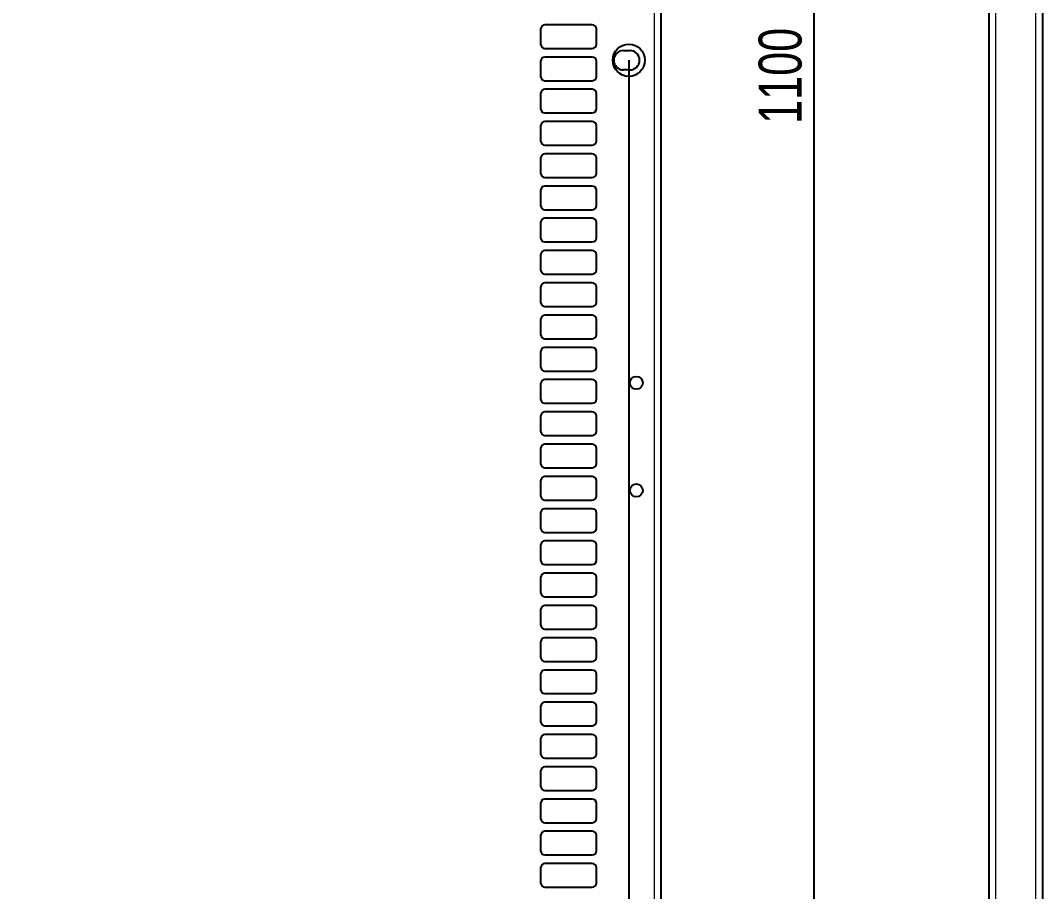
# Model space of a CAD drawing. Header units: millimetres. Extents: x -824 to 1032, y 378 to 1984.
# Drawn here: x -331 to 144.4, y 796.1 to 1201.1 of the extents above; entities that cross this region are included whole.
import ezdxf

# ---------------------------------------------------------------- set-up
doc = ezdxf.new("R2010")
doc.units = ezdxf.units.MM
doc.layers.add('FORMAT', color=7, linetype='Continuous')
doc.styles.add('SLDTEXTSTYLE0', font='TXT', dxfattribs={"width": 0.75})
doc.dimstyles.new('SLDDIMSTYLE0', dxfattribs={"dimtxt": 20, "dimasz": 10, "dimexe": 0, "dimexo": 0.0625, "dimgap": 5, "dimtad": 2, "dimdec": 1, "dimrnd": 1e-09, "dimzin": 12, "dimdsep": 46, "dimtxsty": 'SLDTEXTSTYLE0', "dimsah": 1, "dimcen": 0.09, "dimadec": 0, "dimazin": 3, "dimtfac": 1, "dimtofl": 0, "dimtmove": 0, "dimatfit": 3, "dimfxl": 0, "dimfrac": 2, "dimtolj": 1, "dimtzin": 12, "dimarcsym": 0})

# ---------------------------------------------------------------- blocks, each defined once
blk = doc.blocks.new('_D_2')
at = {"layer": 'FORMAT'}
for p, q in [((-44.52, 1732.59), (39.12, 1732.59)), ((38.12, 1732.59), (38.12, 632.59)), ((-44.52, 632.59), (39.12, 632.59))]:
    blk.add_line(p, q, dxfattribs=at)
for points in [[(38.12, 1732.59), (36.58, 1722.59), (39.66, 1722.59)], [(38.12, 632.59), (39.66, 642.59), (36.58, 642.59)]]:
    blk.add_solid(points, dxfattribs=at)
at = {"layer": 'FORMAT', "insert": (12.34, 1153.03), "char_height": 20, "attachment_point": 1, "rotation": 90, "style": 'SLDTEXTSTYLE0'}
blk.add_mtext('1100', dxfattribs=at)
blk = doc.blocks.new('_D_4')
at = {"layer": 'FORMAT'}
for p, q in [((-704.03, 1182.58), (-704.03, 499.09)), ((-48.03, 1182.58), (-48.03, 499.09)), ((-704.03, 500.09), (-48.03, 500.09))]:
    blk.add_line(p, q, dxfattribs=at)
for points in [[(-704.03, 500.09), (-694.03, 498.55), (-694.03, 501.62)], [(-48.03, 500.09), (-58.03, 501.62), (-58.03, 498.55)]]:
    blk.add_solid(points, dxfattribs=at)
at = {"layer": 'FORMAT', "insert": (-398.2, 525.87), "char_height": 20, "attachment_point": 1, "style": 'SLDTEXTSTYLE0'}
blk.add_mtext('656', dxfattribs=at)

msp = doc.modelspace()

# ---------------------------------------------------------------- linework, layer by layer
at = {"color": 8, "linetype": 'Continuous', "lineweight": 18}
for p, q in [((-36.13, 541.09), (-36.13, 1824.09)), ((122.54, 1824.09), (122.54, 564.71)), ((141.34, 549.56), (141.34, 1824.09))]:
    msp.add_line(p, q, dxfattribs=at)
at = {"color": 7, "linetype": 'Continuous', "lineweight": 25}
for p, q in [((-33.03, 541.09), (-33.03, 1824.09)), ((144.44, 1824.09), (144.44, 552.46)), ((119.44, 1794.89), (119.44, 560.09)), ((-65.03, 1199.09), (-87.03, 1199.09)), ((-89.03, 1197.09), (-89.03, 1190.09)), ((-63.03, 1190.09), (-63.03, 1197.09)), ((-87.03, 1188.09), (-65.03, 1188.09)), ((-65.03, 1184.09), (-87.03, 1184.09)), ((-50.53, 1187.09), (-47.53, 1187.09)), ((-89.03, 1182.09), (-89.03, 1175.09)), ((-63.03, 1175.09), (-63.03, 1182.09)), ((-47.53, 1178.09), (-50.53, 1178.09)), ((-87.03, 1173.09), (-65.03, 1173.09)), ((-89.03, 1167.09), (-89.03, 1160.09)), ((-65.03, 1169.09), (-87.03, 1169.09)), ((-63.03, 1160.09), (-63.03, 1167.09)), ((-87.03, 1158.09), (-65.03, 1158.09)), ((-89.03, 1152.09), (-89.03, 1145.09)), ((-65.03, 1154.09), (-87.03, 1154.09)), ((-63.03, 1145.09), (-63.03, 1152.09)), ((-87.03, 1143.09), (-65.03, 1143.09)), ((-89.03, 1137.09), (-89.03, 1130.09)), ((-65.03, 1139.09), (-87.03, 1139.09)), ((-63.03, 1130.09), (-63.03, 1137.09)), ((-87.03, 1128.09), (-65.03, 1128.09)), ((-65.03, 1124.09), (-87.03, 1124.09)), ((-89.03, 1122.09), (-89.03, 1115.09)), ((-63.03, 1115.09), (-63.03, 1122.09)), ((-87.03, 1113.09), (-65.03, 1113.09)), ((-65.03, 1109.09), (-87.03, 1109.09)), ((-89.03, 1107.09), (-89.03, 1100.09)), ((-63.03, 1100.09), (-63.03, 1107.09)), ((-87.03, 1098.09), (-65.03, 1098.09)), ((-65.03, 1094.09), (-87.03, 1094.09)), ((-89.03, 1092.09), (-89.03, 1085.09)), ((-63.03, 1085.09), (-63.03, 1092.09)), ((-87.03, 1083.09), (-65.03, 1083.09)), ((-89.03, 1077.09), (-89.03, 1070.09)), ((-65.03, 1079.09), (-87.03, 1079.09)), ((-63.03, 1070.09), (-63.03, 1077.09)), ((-87.03, 1068.09), (-65.03, 1068.09)), ((-89.03, 1062.09), (-89.03, 1055.09)), ((-65.03, 1064.09), (-87.03, 1064.09)), ((-63.03, 1055.09), (-63.03, 1062.09)), ((-87.03, 1053.09), (-65.03, 1053.09)), ((-89.03, 1047.09), (-89.03, 1040.09)), ((-65.03, 1049.09), (-87.03, 1049.09)), ((-63.03, 1040.09), (-63.03, 1047.09)), ((-87.03, 1038.09), (-65.03, 1038.09)), ((-89.03, 1032.09), (-89.03, 1025.09)), ((-65.03, 1034.09), (-87.03, 1034.09)), ((-63.03, 1025.09), (-63.03, 1032.09)), ((-87.03, 1023.09), (-65.03, 1023.09)), ((-65.03, 1019.09), (-87.03, 1019.09)), ((-89.03, 1017.09), (-89.03, 1010.09)), ((-63.03, 1010.09), (-63.03, 1017.09)), ((-87.03, 1008.09), (-65.03, 1008.09)), ((-65.03, 1004.09), (-87.03, 1004.09)), ((-89.03, 1002.09), (-89.03, 995.09)), ((-63.03, 995.09), (-63.03, 1002.09)), ((-87.03, 993.09), (-65.03, 993.09)), ((-65.03, 989.09), (-87.03, 989.09)), ((-89.03, 987.09), (-89.03, 980.09)), ((-63.03, 980.09), (-63.03, 987.09)), ((-87.03, 978.09), (-65.03, 978.09)), ((-89.03, 972.09), (-89.03, 965.09)), ((-65.03, 974.09), (-87.03, 974.09)), ((-63.03, 965.09), (-63.03, 972.09)), ((-87.03, 963.09), (-65.03, 963.09)), ((-89.03, 957.09), (-89.03, 950.09)), ((-65.03, 959.09), (-87.03, 959.09)), ((-63.03, 950.09), (-63.03, 957.09)), ((-87.03, 948.09), (-65.03, 948.09)), ((-89.03, 942.09), (-89.03, 935.09)), ((-65.03, 944.09), (-87.03, 944.09)), ((-63.03, 935.09), (-63.03, 942.09)), ((-87.03, 933.09), (-65.03, 933.09)), ((-65.03, 929.09), (-87.03, 929.09)), ((-89.03, 927.09), (-89.03, 920.09)), ((-63.03, 920.09), (-63.03, 927.09)), ((-87.03, 918.09), (-65.03, 918.09)), ((-65.03, 914.09), (-87.03, 914.09)), ((-89.03, 912.09), (-89.03, 905.09)), ((-63.03, 905.09), (-63.03, 912.09)), ((-87.03, 903.09), (-65.03, 903.09)), ((-65.03, 899.09), (-87.03, 899.09)), ((-89.03, 897.09), (-89.03, 890.09)), ((-63.03, 890.09), (-63.03, 897.09)), ((-87.03, 888.09), (-65.03, 888.09)), ((-89.03, 882.09), (-89.03, 875.09)), ((-65.03, 884.09), (-87.03, 884.09)), ((-63.03, 875.09), (-63.03, 882.09)), ((-87.03, 873.09), (-65.03, 873.09)), ((-89.03, 867.09), (-89.03, 860.09)), ((-65.03, 869.09), (-87.03, 869.09)), ((-63.03, 860.09), (-63.03, 867.09)), ((-87.03, 858.09), (-65.03, 858.09)), ((-89.03, 852.09), (-89.03, 845.09)), ((-65.03, 854.09), (-87.03, 854.09)), ((-63.03, 845.09), (-63.03, 852.09)), ((-87.03, 843.09), (-65.03, 843.09)), ((-89.03, 837.09), (-89.03, 830.09)), ((-65.03, 839.09), (-87.03, 839.09)), ((-63.03, 830.09), (-63.03, 837.09)), ((-87.03, 828.09), (-65.03, 828.09)), ((-65.03, 824.09), (-87.03, 824.09)), ((-89.03, 822.09), (-89.03, 815.09)), ((-63.03, 815.09), (-63.03, 822.09)), ((-87.03, 813.09), (-65.03, 813.09)), ((-65.03, 809.09), (-87.03, 809.09)), ((-89.03, 807.09), (-89.03, 800.09)), ((-63.03, 800.09), (-63.03, 807.09)), ((-87.03, 798.09), (-65.03, 798.09))]:
    msp.add_line(p, q, dxfattribs=at)
for centre, radius in [((-48.03, 1182.59), 7.5), ((-44.53, 1032.59), 3), ((-44.53, 982.59), 3)]:
    msp.add_circle(centre, radius, dxfattribs=at)
for centre, radius, start, end in [((-87.03, 1197.09), 2, 90, 180), ((-65.03, 1197.09), 2, 0, 90), ((-87.03, 1190.09), 2, 180, 270), ((-65.03, 1190.09), 2, 270, 0), ((-87.03, 1182.09), 2, 90, 180), ((-65.03, 1182.09), 2, 0, 90), ((-50.53, 1182.59), 4.5, 90, 270), ((-47.53, 1182.59), 4.5, 270, 90), ((-87.03, 1175.09), 2, 180, 270), ((-65.03, 1175.09), 2, 270, 0), ((-87.03, 1167.09), 2, 90, 180), ((-65.03, 1167.09), 2, 0, 90), ((-87.03, 1160.09), 2, 180, 270), ((-65.03, 1160.09), 2, 270, 0), ((-87.03, 1152.09), 2, 90, 180), ((-65.03, 1152.09), 2, 0, 90), ((-87.03, 1145.09), 2, 180, 270), ((-65.03, 1145.09), 2, 270, 0), ((-87.03, 1137.09), 2, 90, 180), ((-65.03, 1137.09), 2, 0, 90), ((-87.03, 1130.09), 2, 180, 270), ((-65.03, 1130.09), 2, 270, 0), ((-87.03, 1122.09), 2, 90, 180), ((-65.03, 1122.09), 2, 0, 90), ((-87.03, 1115.09), 2, 180, 270), ((-65.03, 1115.09), 2, 270, 0), ((-87.03, 1107.09), 2, 90, 180), ((-65.03, 1107.09), 2, 0, 90), ((-87.03, 1100.09), 2, 180, 270), ((-65.03, 1100.09), 2, 270, 0), ((-87.03, 1092.09), 2, 90, 180), ((-65.03, 1092.09), 2, 0, 90), ((-87.03, 1085.09), 2, 180, 270), ((-65.03, 1085.09), 2, 270, 0), ((-87.03, 1077.09), 2, 90, 180), ((-65.03, 1077.09), 2, 0, 90), ((-87.03, 1070.09), 2, 180, 270), ((-65.03, 1070.09), 2, 270, 0), ((-87.03, 1062.09), 2, 90, 180), ((-65.03, 1062.09), 2, 0, 90), ((-87.03, 1055.09), 2, 180, 270), ((-65.03, 1055.09), 2, 270, 0), ((-87.03, 1047.09), 2, 90, 180), ((-65.03, 1047.09), 2, 0, 90), ((-87.03, 1040.09), 2, 180, 270), ((-65.03, 1040.09), 2, 270, 0), ((-87.03, 1032.09), 2, 90, 180), ((-65.03, 1032.09), 2, 0, 90), ((-87.03, 1025.09), 2, 180, 270), ((-65.03, 1025.09), 2, 270, 0), ((-87.03, 1017.09), 2, 90, 180), ((-65.03, 1017.09), 2, 0, 90), ((-87.03, 1010.09), 2, 180, 270), ((-65.03, 1010.09), 2, 270, 0), ((-87.03, 1002.09), 2, 90, 180), ((-65.03, 1002.09), 2, 0, 90), ((-87.03, 995.09), 2, 180, 270), ((-65.03, 995.09), 2, 270, 0), ((-87.03, 987.09), 2, 90, 180), ((-65.03, 987.09), 2, 0, 90), ((-87.03, 980.09), 2, 180, 270), ((-65.03, 980.09), 2, 270, 0), ((-87.03, 972.09), 2, 90, 180), ((-65.03, 972.09), 2, 0, 90), ((-87.03, 965.09), 2, 180, 270), ((-65.03, 965.09), 2, 270, 0), ((-87.03, 957.09), 2, 90, 180), ((-65.03, 957.09), 2, 0, 90), ((-87.03, 950.09), 2, 180, 270), ((-65.03, 950.09), 2, 270, 0), ((-87.03, 942.09), 2, 90, 180), ((-65.03, 942.09), 2, 0, 90), ((-87.03, 935.09), 2, 180, 270), ((-65.03, 935.09), 2, 270, 0), ((-87.03, 927.09), 2, 90, 180), ((-65.03, 927.09), 2, 0, 90), ((-87.03, 920.09), 2, 180, 270), ((-65.03, 920.09), 2, 270, 0), ((-87.03, 912.09), 2, 90, 180), ((-65.03, 912.09), 2, 0, 90), ((-87.03, 905.09), 2, 180, 270), ((-65.03, 905.09), 2, 270, 0), ((-87.03, 897.09), 2, 90, 180), ((-65.03, 897.09), 2, 0, 90), ((-87.03, 890.09), 2, 180, 270), ((-65.03, 890.09), 2, 270, 0), ((-87.03, 882.09), 2, 90, 180), ((-65.03, 882.09), 2, 0, 90), ((-87.03, 875.09), 2, 180, 270), ((-65.03, 875.09), 2, 270, 0), ((-87.03, 867.09), 2, 90, 180), ((-65.03, 867.09), 2, 0, 90), ((-87.03, 860.09), 2, 180, 270), ((-65.03, 860.09), 2, 270, 0), ((-87.03, 852.09), 2, 90, 180), ((-65.03, 852.09), 2, 0, 90), ((-87.03, 845.09), 2, 180, 270), ((-65.03, 845.09), 2, 270, 0), ((-87.03, 837.09), 2, 90, 180), ((-65.03, 837.09), 2, 0, 90), ((-87.03, 830.09), 2, 180, 270), ((-65.03, 830.09), 2, 270, 0), ((-87.03, 822.09), 2, 90, 180), ((-65.03, 822.09), 2, 0, 90), ((-87.03, 815.09), 2, 180, 270), ((-65.03, 815.09), 2, 270, 0), ((-87.03, 807.09), 2, 90, 180), ((-65.03, 807.09), 2, 0, 90), ((-87.03, 800.09), 2, 180, 270), ((-65.03, 800.09), 2, 270, 0)]:
    msp.add_arc(centre, radius, start, end, dxfattribs=at)

# ---------------------------------------------------------------- dimensions: what is measured, and where the dimension line sits
at = {"layer": 'FORMAT'}
for base, p1, p2, angle, picture, middle in [((38.12, 632.59), (-44.53, 1732.59), (-44.53, 632.59), 90, '_D_2', (38.12, 1182.59)), ((-48.03, 500.09), (-704.03, 1182.59), (-48.03, 1182.59), 0, '_D_4', (-376.03, 500.09))]:
    dim = msp.add_linear_dim(base=base, p1=p1, p2=p2, angle=angle, dimstyle='SLDDIMSTYLE0', dxfattribs=at)
    dim.commit()
    dim.dimension.update_dxf_attribs({"geometry": picture, "text_midpoint": middle, "dimtype": 160})

doc.saveas('drawing.dxf')
